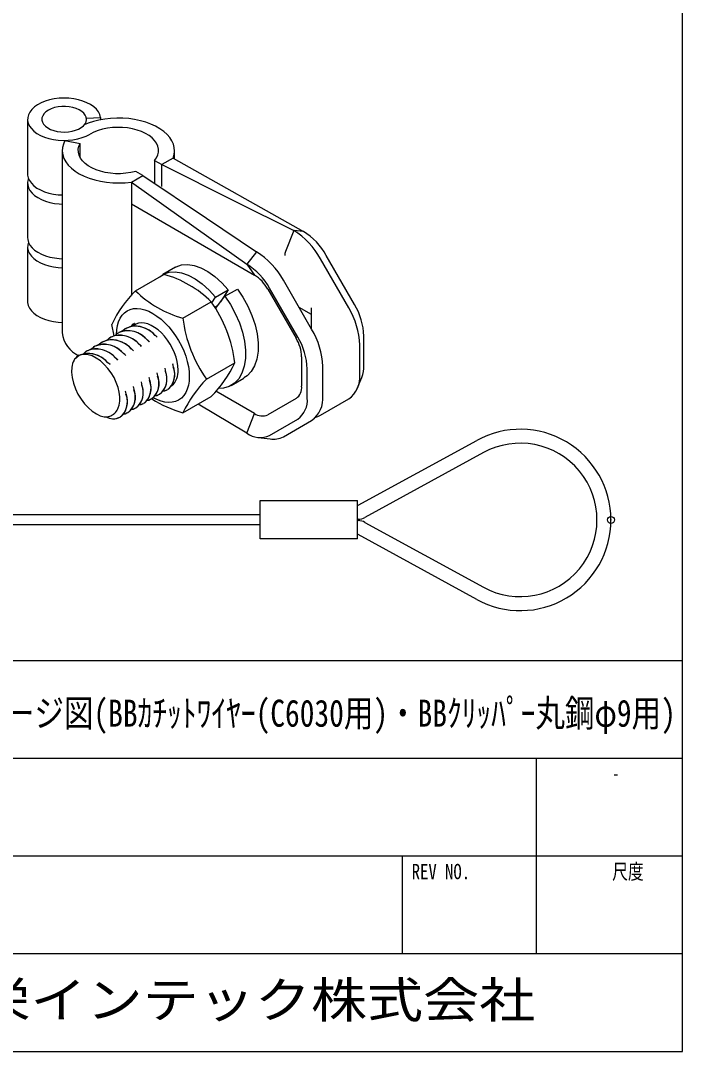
# Model space of a CAD drawing. Units: millimetres on the paper. Extents: x -143 to 139, y -98 to 97.
# Drawn here: x 91.4 to 138.8, y -97.9 to -24 of the extents above; entities that cross this region are included whole.
import ezdxf
from ezdxf.enums import TextEntityAlignment as Align

# ---------------------------------------------------------------- set-up
doc = ezdxf.new("R2010")
doc.units = ezdxf.units.MM
doc.header["$PDMODE"] = 32
doc.header["$PDSIZE"] = 0.5
doc.layers.add('0-0_文字･図枠･寸法', color=7, linetype='Continuous')
doc.layers.add('0-4_BBクリッパー', color=7, linetype='Continuous')
doc.styles.add('ＭＳ ゴシック', font='')
doc.styles.get('ＭＳ ゴシック').set_extended_font_data('MS Gothic')

msp = doc.modelspace()

# ---------------------------------------------------------------- linework, layer by layer
at = {"layer": '0-0_文字･図枠･寸法'}
for p, q in [((138.849, -25.684), (138.849, 97.066)), ((138.849, -97.934), (138.849, -25.684)), ((138.849, -76.934), (60.349, -76.934)), ((128.349, -76.934), (128.349, -90.934)), ((138.849, -83.934), (60.349, -83.934)), ((118.749, -83.934), (118.749, -90.934)), ((138.849, -90.934), (28.849, -90.934)), ((-143.151, -97.934), (138.849, -97.934))]:
    msp.add_line(p, q, dxfattribs=at)
msp.add_lwpolyline([(138.849, -69.934), (28.849, -69.934), (28.849, -97.934)], dxfattribs=at)
at = {"layer": '0-4_BBクリッパー'}
for p, q in [((96.075, -31.004), (97.095, -30.953)), ((97.095, -30.953), (97.095, -31.124)), ((91.858, -31.085), (91.858, -35.003)), ((95.948, -31.454), (95.948, -31.472)), ((96.07, -32.29), (96.337, -32.155)), ((94.539, -32.612), (95.634, -32.817)), ((95.634, -33.845), (95.634, -32.817)), ((94.342, -33.331), (94.342, -46.393)), ((102.294, -33.871), (101.48, -34.341)), ((102.294, -33.871), (111.659, -39.129)), ((102.404, -33.932), (102.404, -33.331)), ((100.971, -34.047), (100.971, -35.693)), ((100.971, -34.047), (101.48, -34.341)), ((101.48, -35.908), (101.48, -34.341)), ((99.308, -35.595), (100.122, -35.124)), ((100.122, -35.124), (99.614, -34.831)), ((91.858, -35.656), (91.858, -39.575)), ((99.308, -35.595), (99.308, -37.162)), ((99.308, -37.162), (99.308, -43.732)), ((99.308, -37.162), (108.138, -42.259)), ((110.954, -39.066), (110.37, -40.57)), ((111.659, -39.129), (110.954, -39.066)), ((91.858, -40.228), (91.858, -44.147)), ((108.294, -40.601), (107.589, -41.479)), ((114.903, -44.608), (112.873, -41.093)), ((115.32, -44.367), (113.291, -40.852)), ((102.463, -41.702), (101.558, -42.225)), ((107.589, -41.479), (108.138, -42.259)), ((99.606, -43.388), (101.642, -42.213)), ((112.243, -46.143), (110.214, -42.628)), ((105.336, -43.847), (106.241, -43.325)), ((106.241, -43.325), (105.713, -44.172)), ((109.097, -43.273), (111.127, -46.788)), ((111.25, -46.716), (109.221, -43.201)), ((103.002, -45.349), (105.038, -44.173)), ((105.086, -44.249), (105.336, -43.847)), ((105.344, -44.656), (106.009, -43.785)), ((105.985, -43.816), (105.955, -43.784)), ((105.503, -44.447), (105.29, -44.571)), ((112.226, -45.094), (111.343, -44.584)), ((112.226, -46.112), (112.226, -44.604)), ((98.059, -46.609), (97.908, -45.804)), ((99.522, -45.723), (99.513, -45.729)), ((98.391, -46.376), (98.382, -46.382)), ((98.957, -46.05), (98.948, -46.055)), ((97.26, -47.029), (97.251, -47.035)), ((97.825, -46.703), (97.816, -46.708)), ((115.698, -49.389), (115.698, -47.284)), ((115.996, -48.747), (115.996, -46.641)), ((95.559, -48.022), (95.288, -48.235)), ((95.554, -48.014), (95.379, -48.143)), ((95.563, -48.009), (95.554, -48.014)), ((95.74, -47.949), (95.675, -47.983)), ((96.129, -47.682), (96.12, -47.688)), ((96.694, -47.356), (96.685, -47.361)), ((102.297, -48.663), (102.29, -48.62)), ((104.7, -49.725), (106.736, -48.55)), ((111.524, -48.126), (111.524, -50.231)), ((101.166, -49.316), (101.159, -49.273)), ((101.731, -48.989), (101.724, -48.946)), ((111.926, -51.096), (111.926, -48.991)), ((113.039, -50.924), (113.039, -48.819)), ((99.469, -50.296), (99.462, -50.252)), ((100.034, -49.969), (100.028, -49.926)), ((100.6, -49.643), (100.593, -49.599)), ((106.477, -50.172), (107.382, -49.649)), ((115.519, -50.404), (115.844, -49.61)), ((98.903, -50.622), (98.896, -50.579)), ((101.323, -50.823), (101.332, -50.818)), ((101.889, -50.497), (101.898, -50.492)), ((103.002, -52.141), (105.038, -50.966)), ((108.138, -52.187), (105.37, -50.589)), ((100.192, -51.476), (100.201, -51.471)), ((100.758, -51.15), (100.767, -51.145)), ((107.589, -53.601), (104.091, -51.512)), ((111.127, -51.11), (109.097, -52.282)), ((112.873, -52.319), (114.903, -51.147)), ((97.989, -52.253), (98.052, -52.217)), ((98.052, -52.226), (97.996, -52.264)), ((98.003, -52.26), (98.046, -52.248)), ((98.022, -52.249), (98.023, -52.249)), ((98.495, -52.456), (98.504, -52.451)), ((99.061, -52.129), (99.07, -52.124)), ((99.627, -51.803), (99.636, -51.798)), ((107.589, -53.601), (108.138, -52.187)), ((109.221, -53.762), (111.25, -52.59)), ((110.214, -53.854), (112.243, -52.682)), ((108.412, -53.9), (109.263, -54.016)), ((115.587, -58.772), (124.092, -54.117)), ((124.573, -54.994), (116.067, -59.649)), ((108.545, -58.425), (115.545, -58.425)), ((108.545, -61.175), (108.545, -58.425)), ((115.545, -61.175), (115.545, -58.425)), ((115.545, -58.772), (115.587, -58.772)), ((78.718, -59.425), (108.545, -59.425)), ((115.587, -59.772), (115.545, -59.772)), ((115.545, -59.872), (115.587, -59.872)), ((108.545, -60.175), (78.718, -60.175)), ((116.067, -59.995), (124.573, -64.65)), ((115.545, -61.175), (108.545, -61.175)), ((115.587, -60.872), (115.545, -60.872)), ((124.092, -65.527), (115.587, -60.872))]:
    msp.add_line(p, q, dxfattribs=at)
for points in [[(97.095, -30.953), (97.04, -30.75), (96.939, -30.554), (96.793, -30.368), (96.604, -30.194), (96.377, -30.037), (96.115, -29.899), (95.823, -29.783), (95.507, -29.69), (95.172, -29.623), (94.824, -29.583), (94.47, -29.57), (94.116, -29.585), (93.769, -29.627), (93.435, -29.696), (93.121, -29.79), (92.831, -29.908), (92.571, -30.047), (92.346, -30.205), (92.16, -30.379), (92.016, -30.567), (91.918, -30.763), (91.866, -30.966), (91.862, -31.17), (91.906, -31.374), (91.997, -31.571), (92.134, -31.76), (92.313, -31.937), (92.532, -32.098), (92.786, -32.24), (93.072, -32.362), (93.383, -32.46), (93.715, -32.533), (94.06, -32.579), (94.413, -32.599), (94.767, -32.59), (95.116, -32.554), (95.454, -32.491), (95.773, -32.403), (96.07, -32.29)], [(102.294, -33.871), (102.372, -33.624), (102.403, -33.373), (102.388, -33.122), (102.326, -32.874), (102.217, -32.631), (102.064, -32.396), (101.868, -32.172), (101.632, -31.961), (101.357, -31.766), (101.048, -31.59), (100.707, -31.434), (100.34, -31.3), (99.949, -31.189), (99.541, -31.103), (99.118, -31.044), (98.687, -31.011), (98.252, -31.005), (97.819, -31.026), (97.392, -31.074), (96.977, -31.148), (96.577, -31.247), (96.199, -31.371), (95.926, -31.481)], [(100.971, -34.047), (101.108, -33.851), (101.2, -33.646), (101.246, -33.436), (101.246, -33.225), (101.2, -33.015), (101.107, -32.81), (100.971, -32.614), (100.792, -32.429), (100.574, -32.259), (100.32, -32.107), (100.035, -31.974), (99.723, -31.863), (99.389, -31.776), (99.039, -31.714), (98.678, -31.678), (98.311, -31.669), (97.946, -31.687), (97.588, -31.731), (97.243, -31.802), (96.915, -31.897), (96.612, -32.016), (96.337, -32.155)], [(94.539, -32.612), (94.424, -32.863), (94.358, -33.119), (94.342, -33.378), (94.377, -33.637), (94.46, -33.892), (94.593, -34.14), (94.772, -34.378), (94.997, -34.602), (95.263, -34.811), (95.567, -35.002), (95.907, -35.172), (96.277, -35.319), (96.674, -35.441), (97.091, -35.537), (97.524, -35.606), (97.968, -35.646), (98.417, -35.658), (98.866, -35.641), (99.308, -35.595)], [(99.614, -34.831), (99.268, -34.911), (98.907, -34.964), (98.537, -34.99), (98.165, -34.989), (97.796, -34.959), (97.436, -34.903), (97.092, -34.82), (96.77, -34.712), (96.475, -34.581), (96.211, -34.429), (95.984, -34.259), (95.796, -34.073), (95.652, -33.875), (95.553, -33.667), (95.501, -33.454), (95.498, -33.239), (95.542, -33.026), (95.634, -32.817)], [(101.48, -34.341), (106.785, -36.987), (110.954, -39.066)], [(91.858, -35.003), (91.862, -35.089), (91.906, -35.292), (91.997, -35.49), (92.134, -35.679), (92.313, -35.856), (92.532, -36.017), (92.786, -36.159), (93.072, -36.281), (93.383, -36.379), (93.715, -36.452), (94.06, -36.498), (94.342, -36.516)], [(91.92, -35.33), (91.897, -35.396), (91.86, -35.598), (91.87, -35.801), (91.927, -36.001), (92.03, -36.195), (92.177, -36.38), (92.365, -36.551), (92.591, -36.707), (92.851, -36.843), (93.141, -36.958), (93.454, -37.05), (93.786, -37.117), (94.131, -37.157), (94.342, -37.169)], [(100.122, -35.124), (104.699, -38.192), (108.294, -40.601)], [(99.308, -35.595), (103.945, -38.89), (107.589, -41.479)], [(91.858, -39.575), (91.87, -39.72), (91.927, -39.92), (92.03, -40.114), (92.177, -40.299), (92.365, -40.47), (92.591, -40.625), (92.851, -40.762), (93.141, -40.877), (93.454, -40.969), (93.786, -41.035), (94.131, -41.076), (94.342, -41.087)], [(91.92, -39.902), (91.918, -39.907), (91.866, -40.109), (91.862, -40.314), (91.906, -40.517), (91.997, -40.715), (92.134, -40.904), (92.313, -41.08), (92.532, -41.242), (92.786, -41.384), (93.072, -41.505), (93.383, -41.604), (93.715, -41.676), (94.06, -41.723), (94.342, -41.74)], [(110.37, -40.57), (110.325, -40.722), (110.309, -40.866)], [(101.35, -42.381), (101.618, -42.191), (102.009, -42.055), (102.444, -42.022), (102.905, -42.092), (103.388, -42.26), (103.891, -42.529), (104.395, -42.893), (104.882, -43.339), (105.336, -43.847)], [(102.467, -41.709), (102.523, -41.669), (102.914, -41.532), (103.349, -41.5), (103.81, -41.569), (104.293, -41.737), (104.796, -42.007), (105.3, -42.371), (105.787, -42.816), (106.241, -43.325)], [(106.009, -43.785), (106.914, -43.263), (107.313, -43.85), (107.667, -44.488), (107.961, -45.157), (108.185, -45.83), (108.333, -46.485), (108.406, -47.118), (108.4, -47.725), (108.312, -48.282), (108.146, -48.77), (107.911, -49.174), (107.609, -49.493), (107.375, -49.638)], [(91.858, -44.147), (91.862, -44.233), (91.906, -44.436), (91.997, -44.634), (92.134, -44.823), (92.313, -44.999), (92.532, -45.16), (92.786, -45.303), (93.072, -45.424), (93.383, -45.522), (93.715, -45.595), (94.06, -45.642), (94.342, -45.659)], [(106.009, -43.785), (106.408, -44.372), (106.762, -45.011), (107.056, -45.679), (107.28, -46.353), (107.428, -47.007), (107.501, -47.64), (107.495, -48.247), (107.407, -48.805), (107.241, -49.293), (107.006, -49.696), (106.704, -50.015), (106.334, -50.246), (105.907, -50.376), (105.531, -50.397)], [(98.239, -46.518), (98.255, -46.19), (98.304, -45.885), (98.385, -45.606), (98.498, -45.358), (98.639, -45.144), (98.809, -44.966), (99.004, -44.827), (99.222, -44.727), (99.461, -44.669), (99.718, -44.654), (99.988, -44.681), (100.27, -44.749), (100.559, -44.86), (100.851, -45.009), (101.144, -45.197), (101.432, -45.421), (101.714, -45.677), (101.985, -45.962), (102.241, -46.274), (102.48, -46.608), (102.698, -46.959), (102.894, -47.324), (103.063, -47.698), (103.205, -48.076), (103.317, -48.453), (103.398, -48.825), (103.447, -49.187), (103.463, -49.534), (103.447, -49.862), (103.398, -50.168), (103.317, -50.446), (103.205, -50.694), (103.063, -50.908), (102.894, -51.086), (102.698, -51.225), (102.48, -51.325), (102.241, -51.383), (101.985, -51.398), (101.714, -51.371)], [(99.519, -45.739), (99.42, -45.789), (99.266, -45.944)], [(99.499, -45.77), (99.404, -45.819), (99.281, -45.942)], [(102.661, -49.071), (102.644, -48.777), (102.594, -48.468), (102.511, -48.152), (102.398, -47.833), (102.255, -47.518), (102.086, -47.212), (101.895, -46.921), (101.684, -46.651), (101.457, -46.407), (101.219, -46.192), (100.975, -46.012), (100.728, -45.87), (100.483, -45.767), (100.245, -45.707), (100.019, -45.69), (99.807, -45.716), (99.616, -45.785), (99.447, -45.897), (99.44, -45.903)], [(98.356, -46.567), (98.055, -46.616), (97.871, -46.71)], [(98.388, -46.392), (98.289, -46.442), (98.135, -46.597)], [(98.368, -46.423), (98.273, -46.472), (98.15, -46.595)], [(98.922, -46.241), (98.621, -46.29), (98.436, -46.384)], [(98.953, -46.065), (98.855, -46.116), (98.7, -46.271)], [(98.934, -46.096), (98.838, -46.145), (98.716, -46.268)], [(99.487, -45.914), (99.187, -45.963), (99.002, -46.058)], [(97.225, -47.22), (96.924, -47.269), (96.74, -47.363)], [(97.256, -47.045), (97.158, -47.095), (97.003, -47.25)], [(97.237, -47.076), (97.142, -47.125), (97.019, -47.248)], [(97.79, -46.894), (97.49, -46.943), (97.305, -47.037)], [(97.822, -46.718), (97.724, -46.769), (97.569, -46.924)], [(97.802, -46.749), (97.707, -46.798), (97.584, -46.921)], [(100.028, -47.367), (99.954, -47.301), (99.878, -47.234)], [(100.036, -47.373), (99.927, -47.268), (99.887, -47.242)], [(100.594, -47.041), (100.52, -46.975), (100.445, -46.908)], [(100.601, -47.046), (100.493, -46.941), (100.453, -46.915)], [(101.16, -46.715), (101.087, -46.65), (101.012, -46.583)], [(101.167, -46.72), (101.058, -46.615), (101.019, -46.589)], [(98.428, -51.587), (98.476, -51.309), (98.48, -51), (98.438, -50.67), (98.354, -50.326), (98.226, -49.968), (98.059, -49.615), (97.853, -49.271), (97.618, -48.952), (97.357, -48.664), (97.08, -48.417), (96.783, -48.211), (96.486, -48.062), (96.196, -47.974), (95.921, -47.948), (95.648, -47.989)], [(96.125, -47.698), (96.027, -47.748), (95.872, -47.903)], [(96.105, -47.729), (96.01, -47.778), (95.888, -47.901)], [(96.659, -47.547), (96.359, -47.596), (96.174, -47.69)], [(96.691, -47.371), (96.592, -47.422), (96.438, -47.577)], [(96.671, -47.402), (96.576, -47.451), (96.453, -47.574)], [(98.899, -48.022), (98.825, -47.956), (98.749, -47.888)], [(98.905, -48.026), (98.796, -47.921), (98.756, -47.895)], [(99.463, -47.694), (99.389, -47.628), (99.313, -47.561)], [(99.47, -47.699), (99.361, -47.594), (99.322, -47.568)], [(97.774, -48.679), (97.665, -48.574), (97.623, -48.547)], [(97.774, -48.681), (97.7, -48.614), (97.624, -48.547)], [(98.336, -48.351), (98.262, -48.285), (98.186, -48.217)], [(98.339, -48.352), (98.23, -48.247), (98.191, -48.221)], [(102.332, -48.833), (102.312, -48.735), (102.291, -48.636)], [(95.029, -48.87), (95.016, -49.224), (95.056, -49.605), (95.148, -50.004), (95.291, -50.409), (95.474, -50.794), (95.695, -51.161), (95.944, -51.494), (96.218, -51.79), (96.503, -52.033), (96.795, -52.223), (97.077, -52.35), (97.35, -52.417), (97.604, -52.42), (97.832, -52.359), (97.914, -52.318)], [(101.2, -49.481), (101.18, -49.383), (101.159, -49.284)], [(101.766, -49.158), (101.746, -49.06), (101.725, -48.96)], [(99.501, -50.451), (99.481, -50.354), (99.46, -50.255)], [(100.067, -50.128), (100.047, -50.031), (100.027, -49.931)], [(100.634, -49.805), (100.613, -49.707), (100.593, -49.607)], [(101.913, -50.45), (101.995, -50.409), (102.171, -50.219)], [(98.936, -50.779), (98.916, -50.685), (98.896, -50.588)], [(100.782, -51.103), (100.864, -51.062), (101.04, -50.872)], [(101.001, -50.914), (101.15, -50.897), (101.318, -50.813)], [(101.006, -50.909), (101.117, -50.896), (101.277, -50.816)], [(101.348, -50.776), (101.429, -50.735), (101.606, -50.545)], [(101.567, -50.587), (101.716, -50.57), (101.883, -50.487)], [(101.571, -50.582), (101.683, -50.57), (101.844, -50.489)], [(99.651, -51.756), (99.732, -51.715), (99.909, -51.525)], [(99.87, -51.567), (100.019, -51.55), (100.186, -51.466)], [(99.874, -51.562), (99.986, -51.549), (100.147, -51.469)], [(100.217, -51.429), (100.298, -51.388), (100.474, -51.198)], [(100.435, -51.24), (100.585, -51.223), (100.752, -51.14)], [(100.44, -51.235), (100.552, -51.223), (100.711, -51.143)], [(101.714, -51.371), (101.432, -51.303), (101.144, -51.193), (100.874, -51.056)], [(98.52, -52.409), (98.601, -52.368), (98.778, -52.178)], [(98.743, -52.215), (98.855, -52.202), (99.015, -52.122)], [(98.751, -52.218), (98.888, -52.203), (99.055, -52.119)], [(99.086, -52.082), (99.167, -52.041), (99.343, -51.851)], [(99.304, -51.893), (99.454, -51.876), (99.621, -51.793)], [(99.309, -51.888), (99.421, -51.876), (99.581, -51.796)], [(112.532, -52.455), (112.676, -52.411), (112.873, -52.319)]]:
    msp.add_lwpolyline(points, dxfattribs=at)
msp.add_lwpolyline([(93.35, -30.432), (93.176, -30.551), (93.038, -30.686), (92.942, -30.833), (92.891, -30.987), (92.885, -31.143), (92.925, -31.298), (93.01, -31.447), (93.137, -31.585), (93.303, -31.709), (93.503, -31.815), (93.731, -31.9), (93.981, -31.962), (94.245, -31.998), (94.516, -32.008), (94.785, -31.991), (95.046, -31.949), (95.291, -31.881), (95.513, -31.791), (95.705, -31.68), (95.861, -31.552), (95.978, -31.411), (96.052, -31.26), (96.081, -31.104), (96.064, -30.948), (96.001, -30.795), (95.894, -30.651), (95.747, -30.52), (95.564, -30.404), (95.349, -30.309), (95.109, -30.235), (94.852, -30.186), (94.583, -30.163), (94.312, -30.166), (94.046, -30.196), (93.792, -30.251), (93.558, -30.331)], close=True, dxfattribs=at)
for centre, radius, start, end in [((108.022, -43.766), 5.539, 28.85561, 58.04532), ((109.167, -43.124), 4.708, 28.85562, 58.04532), ((105.363, -45.301), 5.539, 28.85561, 58.04532), ((105.097, -45.473), 4.708, 28.85562, 58.04532), ((99.56, -49.741), 7.81, 45.46392, 74.54145), ((106.672, -44.609), 2.769, 28.85561, 58.04532), ((105.336, -49.22), 8.176, 134.49537, 155.30328), ((104.989, -37.984), 7.628, 225.10876, 254.89661), ((97.183, -49.738), 9.626, 7.09279, 35.31857), ((110.162, -47.473), 5.539, 1.9565, 31.14372), ((111.29, -46.802), 4.708, 1.95652, 31.14371), ((112.554, -44.16), 9.626, 187.09276, 215.3186), ((96.333, -46.212), 2, 185.2096, 246.33207), ((98.38, -48.571), 2.008, 41.74263, 90.0356), ((99.054, -48.027), 1.767, 38.90057, 111.84255), ((98.945, -48.246), 2.009, 41.72996, 90.03163), ((99.619, -47.7), 1.767, 38.90036, 111.83855), ((99.511, -47.921), 2.011, 41.70254, 90.02134), ((107.502, -49.008), 5.539, 1.9565, 31.14372), ((97.357, -49.006), 1.767, 38.90041, 111.83876), ((97.248, -49.226), 2.01, 41.71277, 90.0254), ((97.923, -48.68), 1.767, 38.90047, 111.84152), ((97.814, -48.898), 2.008, 41.73661, 90.03356), ((98.488, -48.353), 1.767, 38.90039, 111.83823), ((108.756, -48.22), 2.77, 1.95653, 31.14369), ((107.22, -49.151), 4.708, 1.95652, 31.14371), ((95.873, -48.704), 0.75, 107.44259, 141.25654), ((96.226, -49.659), 1.767, 38.90038, 111.84028), ((96.12, -49.878), 2.008, 41.50269, 90.09206), ((96.792, -49.333), 1.767, 38.90047, 111.84029), ((96.682, -49.556), 2.013, 41.67386, 90.01067), ((96.272, -49), 1.25, 150.01927, 174.03439), ((96.112, -48.919), 1.071, 140.30939, 149.4894), ((98.602, -44.638), 9.026, 315.48467, 334.31399), ((113.725, -48.792), 2.272, 338.89352, 1.14127), ((99.922, -50.049), 1.372, 307.68749, 23.56278), ((99.648, -50.018), 1.637, 329.16779, 19.22663), ((100.49, -49.724), 1.369, 307.64683, 23.46532), ((100.216, -49.693), 1.635, 329.149, 19.18149), ((101.054, -49.396), 1.371, 307.67691, 23.53333), ((100.783, -49.367), 1.633, 329.1359, 19.14942), ((101.344, -49.191), 1.322, 310.82796, 5.22779), ((113.776, -49.578), 1.931, 305.69803, 5.62039), ((98.792, -50.702), 1.371, 307.66933, 23.52168), ((98.512, -50.67), 1.642, 329.20632, 19.31883), ((99.359, -50.377), 1.369, 307.65203, 23.47171), ((99.08, -50.344), 1.639, 329.18643, 19.27098), ((111.136, -56.054), 9.026, 135.48464, 154.31401), ((110.563, -50.325), 0.966, 305.6981, 5.62033), ((97.662, -51.356), 1.37, 307.65435, 23.487), ((97.378, -51.322), 1.644, 329.22365, 19.35997), ((98.227, -51.029), 1.37, 307.66055, 23.48727), ((97.943, -50.995), 1.645, 329.2324, 19.38098), ((111.116, -51.113), 1.931, 305.69803, 5.62039), ((96.514, -51.098), 1.976, 337.88068, 345.67904), ((105.441, -43.688), 8.798, 237.87116, 253.9008), ((110.292, -51.257), 1.642, 305.69805, 5.62035), ((97.988, -51.596), 0.969, 238.03706, 298.47251), ((98.02, -51.589), 0.977, 238.12039, 298.74952), ((97.306, -51.242), 1.236, 299.45441, 309.94487), ((97.497, -51.507), 0.91, 311.40056, 338.39809), ((108.7, -51.402), 0.966, 234.38182, 294.31395), ((108.545, -52.266), 1.641, 234.38185, 294.31393), ((109.5, -52.544), 1.492, 260.83696, 298.58936), ((127.215, -59.822), 6.503, 0, 118.69139), ((127.215, -59.822), 5.503, 241.30861, 118.69139), ((115.587, -58.772), 1, 270, 298.69138), ((115.587, -60.872), 1, 61.30862, 90), ((127.215, -59.822), 6.503, 241.30861, 0)]:
    msp.add_arc(centre, radius, start, end, dxfattribs=at)
msp.add_point((133.718, -59.822), dxfattribs=at)

# ---------------------------------------------------------------- texts
at = {"layer": '0-0_文字･図枠･寸法', "style": 'ＭＳ ゴシック'}
for s, height, width, p in [('天井落下防止金具取付イメージ図(BBｶﾁｯﾄﾜｲﾔｰ(C6030用)・BBｸﾘｯﾊﾟｰ丸鋼φ9用)', 1.94, 0.8, (64.831, -75.232)), ('-', 1.1, 0.65, (133.828, -78.866)), ('REV NO.', 1.1, 0.8, (119.424, -85.917)), ('尺度', 1.1, 0.75, (133.817, -85.917)), ('日栄インテック株式会社', 2.566, 1.15, (84.012, -96.298))]:
    msp.add_text(s, height=height, dxfattribs=dict(at, width=width)).set_placement(p, align=Align.BOTTOM_LEFT)

doc.saveas('drawing.dxf')
